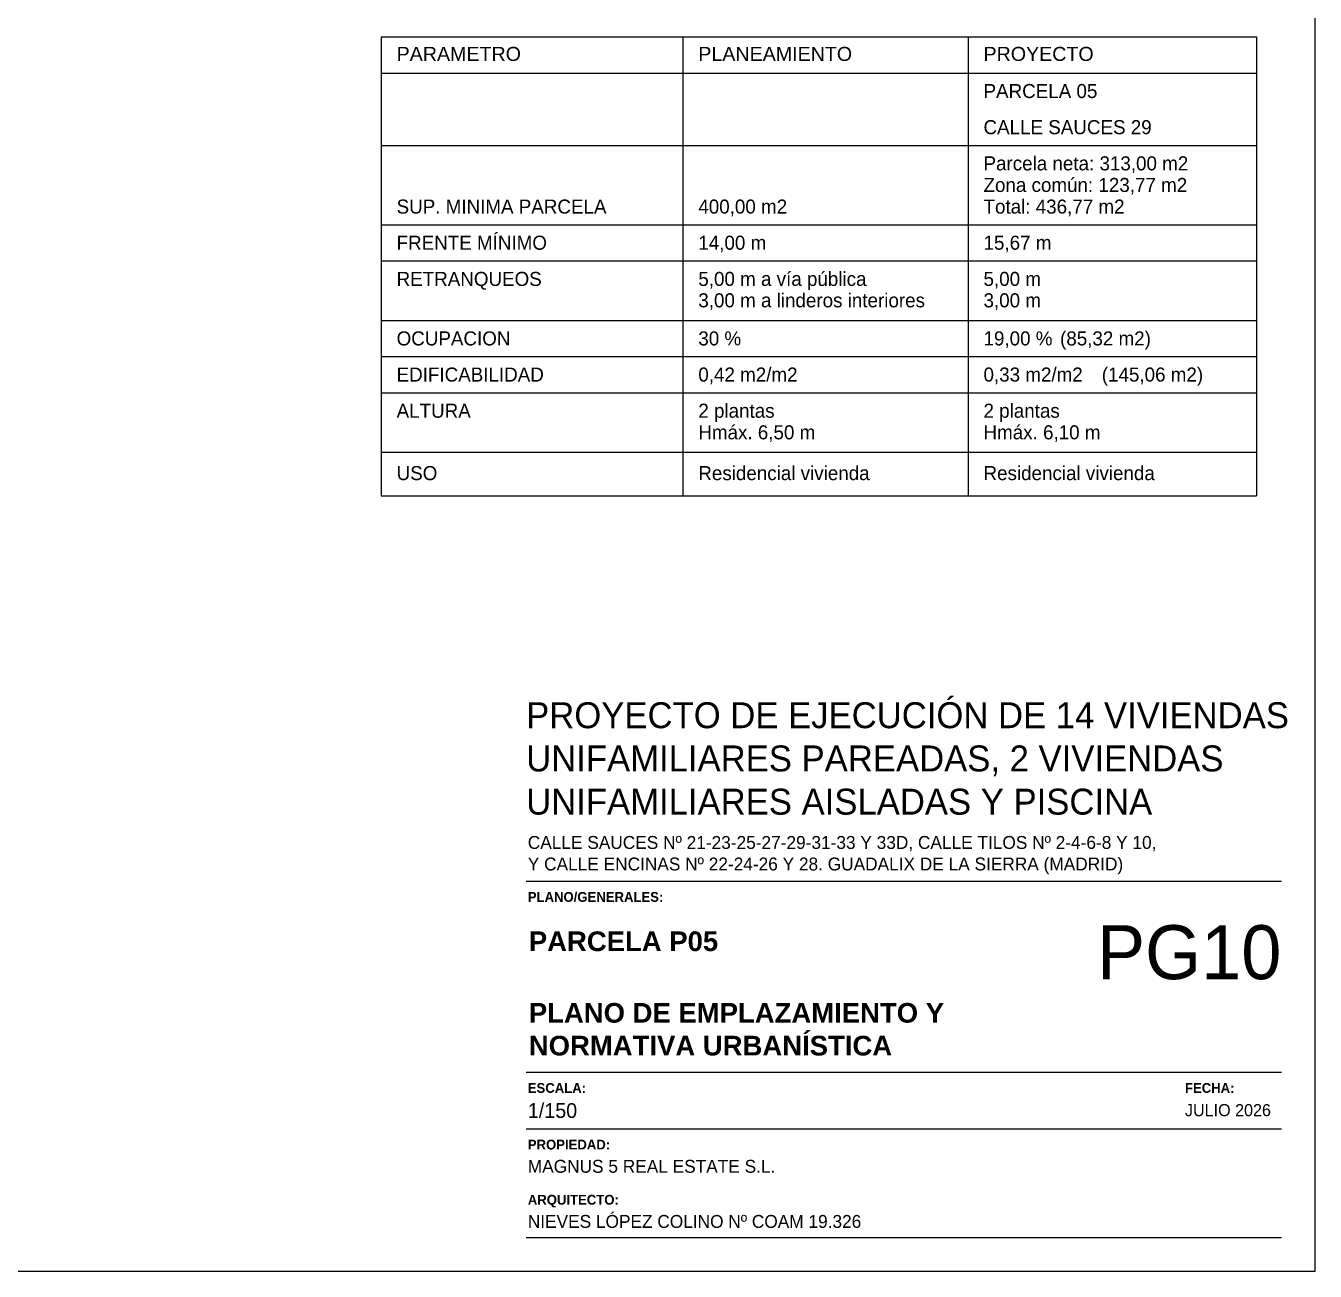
# Model space of a CAD drawing. Header units: millimetres. Extents: x 441061 to 442903, y 4515148 to 4515613.
# Drawn here: x 442445.54 to 442468.43, y 4515512.45 to 4515534.54 of the extents above; entities that cross this region are included whole.
import ezdxf

# ---------------------------------------------------------------- set-up
doc = ezdxf.new("R2010")
doc.units = ezdxf.units.MM
doc.layers.add('01_cartela', color=6, linetype='Continuous', plot=False)
doc.layers.add('01_texto cartela', color=5, linetype='Continuous')
doc.layers.add('01_textos', color=7, linetype='Continuous')
doc.styles.add('Century Gothic', font='', dxfattribs={"height": 2})
doc.styles.add('Century Gothic_3', font='', dxfattribs={"height": 4.5})
doc.styles.add('Century Gothic_6', font='', dxfattribs={"height": 11})
doc.styles.add('NIEVES2', font='sanss___.ttf')
doc.styles.add('NIEVES3', font='swisseb.ttf')
doc.styles.get('Century Gothic').set_extended_font_data('Century Gothic')
doc.styles.get('Century Gothic_3').set_extended_font_data('Century Gothic')
doc.styles.get('Century Gothic_6').set_extended_font_data('Century Gothic')

msp = doc.modelspace()

# ---------------------------------------------------------------- linework, layer by layer
at = {"layer": '01_cartela', "color": 3, "elevation": 0}
msp.add_lwpolyline([(442407.15, 4515555.517), (442407.15, 4515512.447), (442468.426, 4515512.447), (442468.426, 4515555.517)], close=True, dxfattribs=at)
at = {"layer": '01_texto cartela'}
for p, q in [((442454.424, 4515519.369, 0), (442467.826, 4515519.369, 0)), ((442454.424, 4515515.98, 0), (442467.826, 4515515.98, 0)), ((442454.424, 4515514.976, 0), (442467.826, 4515514.976, 0)), ((442454.424, 4515513.047, 0), (442467.826, 4515513.047, 0))]:
    msp.add_line(p, q, dxfattribs=at)
at = {"layer": '01_textos', "ltscale": 0.01}
for p, q in [((442451.85, 4515534.347, 0), (442451.85, 4515526.204, 0)), ((442451.85, 4515534.347, 0), (442467.384, 4515534.347, 0)), ((442457.205, 4515534.347, 0), (442457.205, 4515526.204, 0)), ((442462.265, 4515534.347, 0), (442462.265, 4515526.204, 0)), ((442467.384, 4515534.347, 0), (442467.384, 4515526.204, 0)), ((442451.85, 4515533.705, 0), (442467.384, 4515533.705, 0)), ((442451.85, 4515532.423, 0), (442467.384, 4515532.423, 0)), ((442451.85, 4515531.014, 0), (442467.384, 4515531.014, 0)), ((442451.85, 4515530.373, 0), (442467.384, 4515530.373, 0)), ((442451.85, 4515529.316, 0), (442467.384, 4515529.316, 0)), ((442451.85, 4515528.675, 0), (442467.384, 4515528.675, 0)), ((442451.85, 4515528.034, 0), (442467.384, 4515528.034, 0)), ((442451.85, 4515526.977, 0), (442467.384, 4515526.977, 0)), ((442451.85, 4515526.204, 0), (442467.384, 4515526.204, 0))]:
    msp.add_line(p, q, dxfattribs=at)

# ---------------------------------------------------------------- texts
at = {"layer": '01_texto cartela'}
for s, insert, char_height, width, attachment_point, style in [('\\PPROYECTO DE EJECUCIÓN DE 14 VIVIENDAS UNIFAMILIARES PAREADAS, 2 VIVIENDAS UNIFAMILIARES AISLADAS Y PISCINA', (442454.424, 4515523.309, 0), 0.46, 13.64434, 1, 'Century Gothic_3'), ('CALLE SAUCES Nº 21-23-25-27-29-31-33 Y 33D, CALLE TILOS Nº 2-4-6-8 Y 10, \\PY CALLE ENCINAS Nº 22-24-26 Y 28. GUADALIX DE LA SIERRA (MADRID)', (442454.453, 4515520.169, 0), 0.2291, 18.49362, 1, 'Century Gothic'), ('{\\fCentury Gothic|b1|i0|c0|p34;PLANO/GENERALES: }', (442454.453, 4515519.175, 0), 0.17403, 4.23429, 1, 'Century Gothic'), ('\\pt4.6546;PLANO DE EMPLAZAMIENTO Y\\PNORMATIVA URBANÍSTICA', (442454.471, 4515516.27, 0), 0.34911, 14.01816, 7, 'NIEVES3'), ('{\\fCentury Gothic|b1|i0|c0|p34;ESCALA: }', (442454.453, 4515515.786, 0), 0.17403, 4.23429, 1, 'Century Gothic'), ('{\\fCentury Gothic|b1|i0|c0|p34;FECHA: }', (442466.115, 4515515.786, 0), 0.17403, 4.23429, 1, 'Century Gothic'), ('1/150', (442454.453, 4515515.429, 0), 0.2618, 4.23429, 1, 'Century Gothic'), ('JULIO 2026', (442466.115, 4515515.412, 0), 0.2138, 7.00875, 1, 'Century Gothic'), ('{\\fCentury Gothic|b1|i0|c0|p34;PROPIEDAD:}', (442454.453, 4515514.781, 0), 0.17403, 1.67418, 1, 'Century Gothic'), ('MAGNUS 5 REAL ESTATE S.L.', (442454.453, 4515514.423, 0), 0.2291, 9.76462, 1, 'Century Gothic'), ('{\\fCentury Gothic|b1|i0|c0|p34;ARQUITECTO:}', (442454.453, 4515513.802, 0), 0.17403, 1.67418, 1, 'Century Gothic'), ('NIEVES LÓPEZ COLINO Nº COAM 19.326', (442454.453, 4515513.445, 0), 0.2291, 7.30306, 1, 'Century Gothic')]:
    msp.add_mtext(s, dxfattribs=dict(at, insert=insert, char_height=char_height, width=width, attachment_point=attachment_point, style=style))
at = {"layer": '01_texto cartela', "color": 1}
for s, insert, char_height, width, attachment_point, style in [('\\pt4.6546;PARCELA P05', (442454.471, 4515518.122, 0), 0.34911, 14.01816, 7, 'NIEVES3'), ('PG10', (442467.826, 4515518.586, 0), 0.9571, 2.09971, 3, 'Century Gothic_6')]:
    msp.add_mtext(s, dxfattribs=dict(at, insert=insert, char_height=char_height, width=width, attachment_point=attachment_point, style=style))
at = {"layer": '01_textos', "color": 5, "ltscale": 0.01}
for s, height, style, p in [('PARAMETRO', 0.2494, 'NIEVES2', (442452.125, 4515533.921, 0)), ('PLANEAMIENTO', 0.24938, 'NIEVES2', (442457.479, 4515533.921, 0)), ('PROYECTO', 0.2494, 'NIEVES2', (442462.54, 4515533.921, 0)), ('Parcela neta: 313,00 m2', 0.24938, 'Century Gothic', (442462.54, 4515531.979, 0)), ('Zona común: 123,77 m2 ', 0.24938, 'Century Gothic', (442462.54, 4515531.596, 0)), ('SUP. MINIMA PARCELA', 0.24938, 'Century Gothic', (442452.125, 4515531.212, 0)), ('400,00 m2 ', 0.2494, 'Century Gothic', (442457.479, 4515531.212, 0)), ('Total: 436,77 m2', 0.24938, 'Century Gothic', (442462.54, 4515531.212, 0)), ('FRENTE MÍNIMO', 0.24938, 'Century Gothic', (442452.125, 4515530.571, 0)), ('14,00 m', 0.2494, 'Century Gothic', (442457.479, 4515530.571, 0)), ('15,67 m', 0.2494, 'Century Gothic', (442462.54, 4515530.571, 0)), ('RETRANQUEOS', 0.24938, 'Century Gothic', (442452.125, 4515529.929, 0)), ('5,00 m a vía pública', 0.24938, 'Century Gothic', (442457.479, 4515529.929, 0)), ('5,00 m', 0.2494, 'Century Gothic', (442462.54, 4515529.929, 0)), ('3,00 m a linderos interiores', 0.24938, 'Century Gothic', (442457.479, 4515529.549, 0)), ('3,00 m ', 0.2494, 'Century Gothic', (442462.54, 4515529.549, 0)), ('OCUPACION', 0.2494, 'Century Gothic', (442452.125, 4515528.873, 0)), ('30 %%%', 0.2494, 'Century Gothic', (442457.479, 4515528.873, 0)), ('19,00 %%% ', 0.2494, 'Century Gothic', (442462.54, 4515528.873, 0)), ('(85,32 m2)', 0.2494, 'Century Gothic', (442463.898, 4515528.873, 0)), ('EDIFICABILIDAD', 0.24938, 'Century Gothic', (442452.125, 4515528.232, 0)), ('0,42 m2/m2 ', 0.24938, 'Century Gothic', (442457.479, 4515528.232, 0)), ('0,33 m2/m2 ', 0.24938, 'Century Gothic', (442462.54, 4515528.232, 0)), ('(145,06 m2) ', 0.24938, 'Century Gothic', (442464.639, 4515528.232, 0)), ('ALTURA ', 0.2494, 'Century Gothic', (442452.125, 4515527.59, 0)), ('2 plantas ', 0.2494, 'Century Gothic', (442457.479, 4515527.59, 0)), ('2 plantas', 0.2494, 'Century Gothic', (442462.54, 4515527.59, 0)), ('Hmáx. 6,50 m', 0.24938, 'Century Gothic', (442457.479, 4515527.207, 0)), ('Hmáx. 6,10 m', 0.24938, 'Century Gothic', (442462.54, 4515527.207, 0)), ('USO', 0.2494, 'Century Gothic', (442452.125, 4515526.483, 0)), ('Residencial vivienda', 0.24938, 'Century Gothic', (442457.479, 4515526.483, 0)), ('Residencial vivienda', 0.24938, 'Century Gothic', (442462.54, 4515526.483, 0))]:
    msp.add_text(s, height=height, dxfattribs=dict(at, style=style)).set_placement(p)
at = {"layer": '01_textos', "color": 1, "ltscale": 0.01, "style": 'Century Gothic'}
for s, height, p in [('PARCELA 05', 0.2494, (442462.54, 4515533.262, 0)), ('CALLE SAUCES 29', 0.24938, (442462.54, 4515532.621, 0))]:
    msp.add_text(s, height=height, dxfattribs=at).set_placement(p)

doc.saveas('drawing.dxf')
